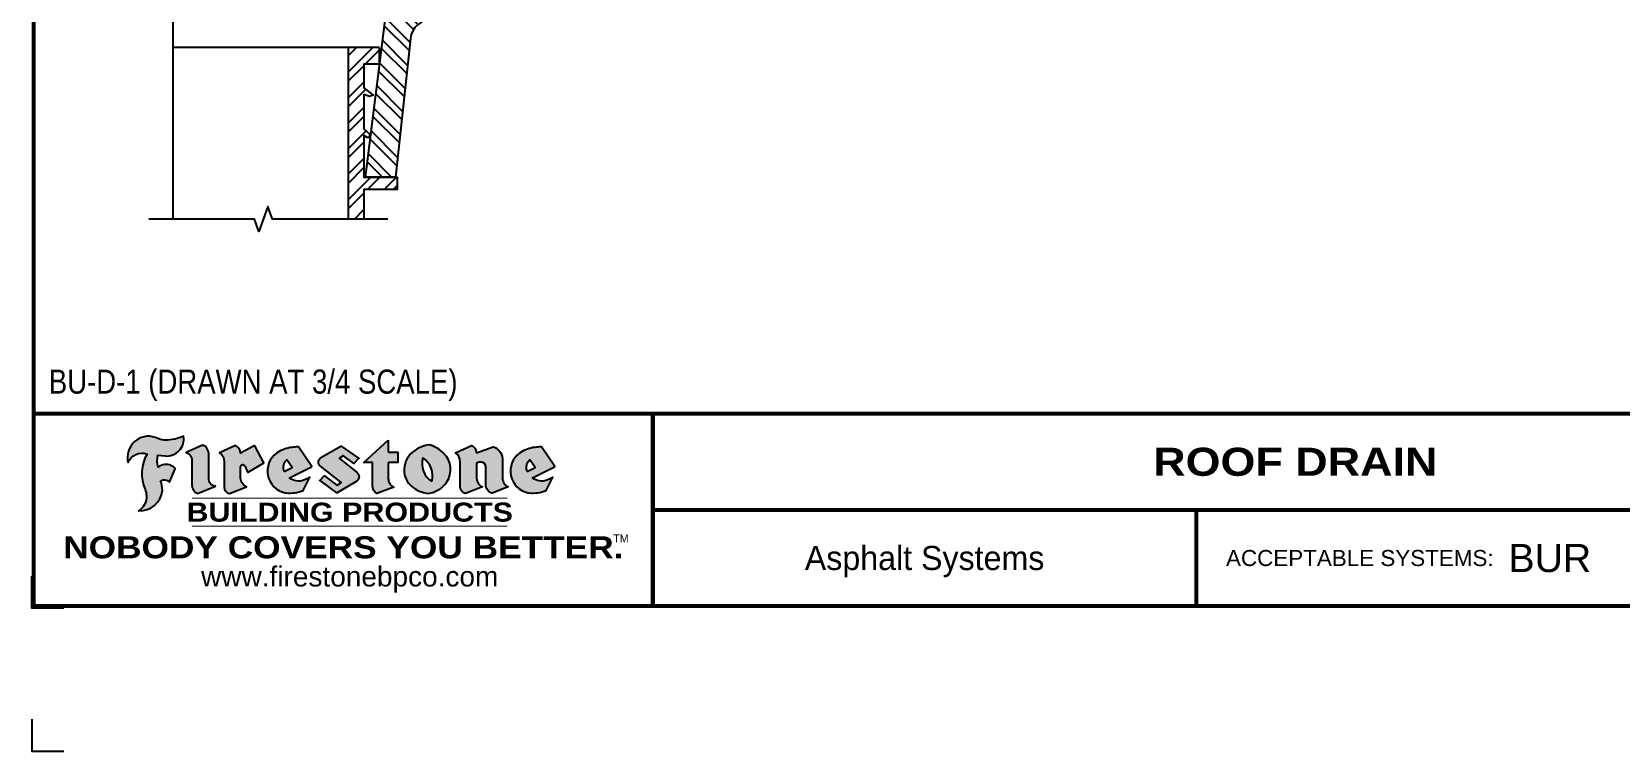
# Model space of a CAD drawing. Header units: inches. Extents: x -578 to -558, y -59.7 to -43.
# Drawn here: x -578 to -565.62, y -59.73 to -54.13 of the extents above; entities that cross this region are included whole.
import ezdxf
from ezdxf.enums import TextEntityAlignment as Align

# ---------------------------------------------------------------- set-up
doc = ezdxf.new("R2010")
doc.units = ezdxf.units.IN
doc.header["$MEASUREMENT"] = 0
doc.layers.get('0').update_dxf_attribs({"linetype": 'CONTINUOUS'})
doc.layers.get('DEFPOINTS').update_dxf_attribs({"linetype": 'CONTINUOUS'})
for name, color, linetype in [('FSBP-ACCESSORY-OTHER', 7, 'CONTINUOUS'), ('FSBP-INSULATION', 7, 'CONTINUOUS'), ('FSBP-TTLB', 7, 'CONTINUOUS'), ('FSBP-TTLB-BORDER', 7, 'CONTINUOUS'), ('FSBP-TTLB-TEXT', 7, 'CONTINUOUS')]:
    doc.layers.add(name, color=color, linetype=linetype)
doc.styles.add('ARIAL', font='arial.ttf')
doc.styles.add('ARIAL_BOLD', font='')
doc.styles.add('ARIAL_NAR', font='ARIALN.TTF')
doc.styles.add('BANKGOTHIC', font='bgothm.ttf')
doc.styles.get('ARIAL_BOLD').set_extended_font_data('Arial Black')

# ---------------------------------------------------------------- blocks, each defined once
blk = doc.blocks.new('TTLB-ASPHALT_1')
at = {"layer": 'FSBP-TTLB-TEXT'}
h = blk.add_hatch(color=1, dxfattribs=at)
edge = h.paths.add_edge_path()
edge.add_arc((1.037309769669577, -0.1982514792917272), 0.1319107607348553, 264.0410451462098, 370.3106169565175)
edge.add_arc((1.027551646585692, 0.1214293576525733), 0.3273056962876235, 270.05058356628535, 295.23459397187514, ccw=False)
edge.add_arc((1.022801957313334, -0.06680179986895496), 0.1391656561713503, 249.3281275763668, 272.0749124149863, ccw=False)
edge.add_line((0.9736743133014443, -0.1970076156048179), (0.9474927838574558, -0.1852745150568325))
edge.add_arc((0.8939498971398336, -0.3394262635682139), 0.1631857907024099, 70.84590087378872, 194.3325259843273)
edge.add_arc((0.8444260109029358, -0.4259936440910792), 0.1179914261095279, 70.96950098067128, 156.9641407594482, ccw=False)
edge.add_arc((1.153141409296893, -0.4684497516079489), 0.3110405457095052, 150.323113748316, 203.2084295854517)
edge.add_arc((0.7562495500623072, -0.6412608153899839), 0.1218587156617311, 0.8849157075190988, 24.346689398949877, ccw=False)
edge.add_arc((0.749378166569727, -0.6475258110744306), 0.1289731377238325, -58.36655102076742, 3.6216782311386737, ccw=False)
edge.add_arc((0.825669902954445, -0.5792158350996175), 0.1783301886510355, 267.2205474105585, 354.1381621173521)
edge.add_arc((0.7903121048625223, -0.6011409294291781), 0.2127878929608591, 0.9996158580669169, 21.00503380861242)
edge.add_arc((1.018807122639402, -0.5666691048185157), 0.0513639566841585, 40.821177131732725, 125.52727787225791, ccw=False)
edge.add_line((1.057676976260041, -0.5330924682126437), (1.102776947655911, -0.4308018311949837))
edge.add_arc((1.040858222524662, -0.4699705673995993), 0.07326744446031509, 32.31675181867256, 66.31481236598174)
edge.add_arc((1.03226251882532, -0.5063316993097686), 0.1102246948011782, 69.8179132332389, 125.254734720681)
edge.add_arc((1.127708877207283, -0.3689593535312383), 0.1659710644737306, 164.1569669952081, 196.5811013160487, ccw=False)
edge.add_line((0.9680425188342383, -0.3236487780942383), (1.023615334387159, -0.3294494641845773))
h = blk.add_hatch(color=1, dxfattribs=at)
edge = h.paths.add_edge_path()
edge.add_line((1.275239419159561, -0.6223407783464694), (1.415345367376062, -0.5660418822574371))
edge.add_arc((1.421019305783972, -0.5090099247487814), 0.05731350411836947, 181.9717871001989, 264.31851000495806, ccw=False)
edge.add_line((1.363739737527226, -0.5109819325197265), (1.363412352251203, -0.3102363679013962))
edge.add_arc((1.294263659668758, -0.3103491388304036), 0.06914878453844908, 0.0934405599591014, 72.42834396969012)
edge.add_line((1.315139561173908, -0.2444268274366692), (1.186839444240604, -0.3024209471341379))
edge.add_arc((1.175246268095293, -0.3585110609420923), 0.05727567197445628, -0.017399788185912257, 78.322067691347, ccw=False)
edge.add_line((1.232521937428658, -0.3585284546236807), (1.232574268422297, -0.555126496687123))
edge.add_arc((1.305699496415485, -0.5558575689677241), 0.07312888236350451, 179.4272023230205, 245.3845503102953)
h = blk.add_hatch(color=1, dxfattribs=at)
edge = h.paths.add_edge_path()
edge.add_line((2.763460561272041, -0.2072496393923444), (2.763460561272041, -0.2969520779963801))
edge.add_arc((2.765767478062685, -0.2969520779963943), 0.00230691679065842, 179.9999999996471, 269.9999999996471)
edge.add_line((2.765767478062685, -0.2992589947870528), (2.835417693520355, -0.2992589947870528))
edge.add_arc((2.835417693520355, -0.3015659115777538), 0.002306916790701052, 0, 90, ccw=False)
edge.add_line((2.837724610311056, -0.3015659115777538), (2.837724610311056, -0.3790761307453892))
edge.add_arc((2.835417693520355, -0.3790761307453749), 0.002306916790686842, 269.99999999964706, 359.99999999964706, ccw=False)
edge.add_line((2.835417693520355, -0.3813830475360618), (2.765767478062685, -0.3813830475360618))
edge.add_arc((2.765767478062685, -0.3836899643267202), 0.00230691679065842, 90.00000000035294, 180.0000000003529)
edge.add_line((2.763460561272041, -0.3836899643267344), (2.763460561272041, -0.5033995910642801))
edge.add_arc((2.836735953378934, -0.5071368822038522), 0.07337063740681407, 177.0802527808789, 245.3249543133826)
edge.add_line((2.806105814540615, -0.5738080530967267), (2.674529557384915, -0.6226036013049594))
edge.add_arc((2.708610405062075, -0.5642984087917995), 0.0675351734460605, 177.0345319916277, 239.69264280249, ccw=False)
edge.add_line((2.641165668230087, -0.560804539009709), (2.641165668230087, -0.3836899643267344))
edge.add_arc((2.638858751439443, -0.3836899643267202), 0.00230691679065842, 359.9999999996471, 449.999999999647)
edge.add_line((2.638858751439443, -0.3813830475360618), (2.572857950769389, -0.3813830475360618))
edge.add_line((2.572857950769389, -0.3813830475360618), (2.763460561272041, -0.2072496393923444))
h = blk.add_hatch(color=1, dxfattribs=at)
edge = h.paths.add_edge_path(flags=16)
edge.add_arc((2.940363509127394, -0.4847985213681483), 0.1684614578629417, 344.5558804047865, 417.0140046669545)
edge.add_arc((3.194458079644619, -0.3883534532477739), 0.1684614578629416, 164.5558804047865, 237.0140046669546)
edge = h.paths.add_edge_path()
edge.add_arc((3.069375116502187, -0.4399344555144893), 0.1828726885096673, 136.0914512150047, 191.213418978326)
edge.add_arc((3.064939550433394, -0.4318234379590393), 0.18031488047485, 194.0167254156723, 240.666373083186)
edge.add_arc((3.098047041778983, -0.3845058757092517), 0.2378525180183701, 239.2975390661776, 264.2889872773176)
edge.add_arc((3.048844782126224, -0.419023238379296), 0.203760689247156, 277.1986764832035, 326.503572961274)
edge.add_arc((3.077739326803538, -0.434104661646515), 0.1713748657917091, 325.3768876809903, 406.3828327799087)
edge.add_arc((3.011839488065931, -0.4896144380417837), 0.257194564585, 44.2846255351977, 73.82901434867308)
edge.add_arc((3.117152499586979, -0.4983433120546721), 0.2579560664039132, 97.50292863483669, 134.1039137579027)
h = blk.add_hatch(color=1, dxfattribs=at)
edge = h.paths.add_edge_path()
edge.add_line((1.792026821926584, -0.3839679064720229), (1.722158956877934, -0.2518542302253621))
edge.add_arc((1.720119655279632, -0.2529327078887889), 0.002306916790721916, 27.87197133405528, 117.3766794470726)
edge.add_line((1.719058846382097, -0.250884159729182), (1.610638460368705, -0.3070279753467702))
edge.add_arc((1.547088841662969, -0.306102665849437), 0.06355635479880158, 359.165808011073, 425.8793658831422)
edge.add_line((1.573061729235633, -0.2480956029480268), (1.446879247402876, -0.3051325108639702))
edge.add_arc((1.407812067100195, -0.3703571330466247), 0.07602957263902092, -3.441403975725109, 59.07992244284969, ccw=False)
edge.add_line((1.483704536400296, -0.3749210150788969), (1.483704536400296, -0.5723838140635706))
edge.add_arc((1.540537465180449, -0.5682544061150878), 0.05698275005415228, 184.1557352478595, 255.3066498366543)
edge.add_line((1.526084036778343, -0.6233736605654059), (1.657291340682093, -0.570650514527486))
edge.add_arc((1.688298576827208, -0.502139038842401), 0.07520153584805701, 207.5160880841914, 245.649226723163, ccw=False)
edge.add_arc((1.721050197024908, -0.491448816845633), 0.1093332836229113, 179.4823365255141, 204.5537900001094, ccw=False)
edge.add_line((1.611721375809452, -0.4904610114968335), (1.611721375809452, -0.4126404716788983))
edge.add_arc((1.628589765097189, -0.4141592990360436), 0.01693662875851165, 28.356188110622497, 174.8549701683584, ccw=False)
edge.add_arc((1.627340435522399, -0.4197189881350454), 0.02111886817708033, 22.216893572439517, 40.10213956426492, ccw=False)
edge.add_line((1.646891420738257, -0.4117336534413738), (1.666638796144639, -0.4549750258192233))
edge.add_arc((1.668737246926753, -0.4540167099035415), 0.002306916790685597, 204.5451281842828, 299.6323508190067)
edge.add_line((1.669877862091766, -0.4560219186518992), (1.791128135493295, -0.3870515928837648))
edge.add_line((1.791128135493295, -0.3870515928837648), (1.792026821926584, -0.3839679064720229))
h = blk.add_hatch(color=1, dxfattribs=at)
h.paths.add_polyline_path([(2.063388732080512, -0.2583237030618903, 0.02524281661523788), (2.025024361750752, -0.2610532129309178, 0.1213611957758757), (1.901773912052249, -0.3008158885520373, 0.6151668103976068), (1.93274136141747, -0.6099060679591872, 0.05306812109568645), (1.967936229862175, -0.617865745600497, 0.1150932231766138), (2.099126721549737, -0.5994933789882708), (2.151195569562105, -0.4944891916583316, -0.08755405562188731), (2.104230609512001, -0.5187113292177372, -0.265591761123442), (1.992692314386659, -0.5010701623316862), (2.165347897647223, -0.4141184325909109, 0.4518949533370738), (2.166222728871162, -0.4107679608846269)])
h.paths.add_polyline_path([(2.014217313945437, -0.4188965037300676), (1.951113654018855, -0.4515330109460507, -0.3720533890450154), (1.973177450672722, -0.3607130665457561)], flags=16)
h = blk.add_hatch(color=1, dxfattribs=at)
edge = h.paths.add_edge_path()
edge.add_arc((2.260407392426799, -0.3775796671688738), 0.0415245022322573, 123.20805433950699, 232.2027298779723, ccw=False)
edge.add_line((2.237665217914071, -0.3428366421988329), (2.393535971665983, -0.2540943745380986))
edge.add_arc((2.394677353533154, -0.2560991469722467), 0.00230691679074142, 55.64644466176969, 119.65426054492929, ccw=False)
edge.add_line((2.395979141996861, -0.2541946229174954), (2.531809646140459, -0.3470380726374032))
edge.add_arc((2.530468902927936, -0.3489153772789848), 0.00230691679070047, -42.73110123842042, 54.46613537395791, ccw=False)
edge.add_line((2.532163440279987, -0.3504807552658491), (2.498457913851155, -0.3869673252714421))
edge.add_arc((2.496763376499132, -0.385401947284592), 0.002306916790673087, 233.75270768949161, 317.26889876139137, ccw=False)
edge.add_line((2.495399362263356, -0.38726241234572), (2.413849913492982, -0.3274738082119626))
edge.add_arc((2.412485899257177, -0.3293342732731332), 0.002306916790719977, 53.75270768979654, 124.4135619297866)
edge.add_line((2.41118211687575, -0.3274311136421062), (2.382933981293377, -0.346782838468144))
edge.add_arc((2.384237763674776, -0.3486859980991568), 0.002306916790694806, 124.4135619293765, 231.8459020253658)
edge.add_line((2.382812599816248, -0.3505000469010184), (2.519899969301207, -0.4581994452042721))
edge.add_arc((2.494247019847677, -0.4908523236374407), 0.0415245022322573, -55.21225898295228, 51.84590202520451, ccw=False)
edge.add_line((2.517938320565804, -0.5249552055672808), (2.364434947484597, -0.6179520922513717))
edge.add_arc((2.363239601923482, -0.6159790200102009), 0.002306916790727131, 233.2955624372974, 301.2087215702374, ccw=False)
edge.add_line((2.361860787187538, -0.6178285429225383), (2.231266621301074, -0.5204709167214361))
edge.add_arc((2.232647938930654, -0.518623262347532), 0.002306916790697738, 135.5134179846412, 233.2179869199849, ccw=False)
edge.add_line((2.231002150870836, -0.5170067083764565), (2.262839375599356, -0.4845937328397696))
edge.add_arc((2.264485163659231, -0.4862102868108593), 0.002306916790748635, 53.03528399994502, 135.5134179853723, ccw=False)
edge.add_line((2.265872365996302, -0.4843670465239001), (2.361834678328762, -0.5565872257804898))
edge.add_arc((2.363221880665748, -0.55474398549363), 0.00230691679062697, 233.0352840000717, 302.2362632414427)
edge.add_line((2.36445241715569, -0.5566953042850713), (2.39428499383348, -0.5378823484768844))
edge.add_arc((2.393054457343538, -0.5359310296853721), 0.002306916790685158, 302.2362632406162, 412.202729876843)
edge.add_line((2.394468296066179, -0.5341081404551886), (2.234958295420142, -0.4103916733127022))
h = blk.add_hatch(color=1, dxfattribs=at)
edge = h.paths.add_edge_path()
edge.add_line((3.322690228557462, -0.5721896537377091), (3.322690228557462, -0.3749210150788969))
edge.add_arc((3.24679775925739, -0.3703571330465678), 0.076029572638996, 356.5585960242387, 419.0799224428129)
edge.add_line((3.285864939560099, -0.3051325108639702), (3.412047421392799, -0.2480956029480268))
edge.add_arc((3.386074533820164, -0.3061026658494939), 0.06355635479883807, 0.3962622833877276, 65.87936588318718, ccw=False)
edge.add_line((3.449629368605429, -0.3056631084210863), (3.580526418688805, -0.2593848434574539))
edge.add_arc((3.555744121700968, -0.3530904070730259), 0.09692726601172152, 2.366977007666776, 75.18615851992018, ccw=False)
edge.add_line((3.652588689330287, -0.3490873311063041), (3.652588689330287, -0.4883770011386872))
edge.add_arc((3.761877549389567, -0.4914934052703757), 0.1093332836229049, 178.3666365323574, 204.5537900000422)
edge.add_arc((3.729125929191724, -0.502183627267101), 0.07520153584796149, 207.5160880841713, 245.2240541443095)
edge.add_line((3.697611150971852, -0.5704631245385627), (3.572585913552643, -0.6207021253773775))
edge.add_arc((3.595347186007587, -0.5526356419907756), 0.0717713151919874, 180.3328587115751, 251.51018566665869, ccw=False)
edge.add_line((3.523577081955409, -0.5530525936986663), (3.523577081955409, -0.4153032515383615))
edge.add_arc((3.486319529276869, -0.4148773504126382), 0.03725998689428563, 359.3450650296066, 449.0500281941025)
edge.add_arc((3.482769874121715, -0.4419622099033518), 0.06447454900600776, 86.29402372314017, 119.8211331593848)
edge.add_line((3.450707067966732, -0.3860252459975726), (3.450707067966732, -0.4904610114968335))
edge.add_arc((3.560035889182245, -0.4914488168456472), 0.1093332836229753, 179.4823365255069, 204.5537900001023)
edge.add_arc((3.527284268984403, -0.5021390388425004), 0.07520153584796385, 207.5160880841699, 245.6492267231416)
edge.add_line((3.496277032839316, -0.570650514527486), (3.365069728935509, -0.6233736605654059))
edge.add_arc((3.379502486061938, -0.5682868177318028), 0.05694615642555721, 183.9298782390169, 255.318496325343, ccw=False)
h = blk.add_hatch(color=1, dxfattribs=at)
h.paths.add_polyline_path([(3.957695472291277, -0.2583237030618903, 0.02524281661523822), (3.919331101961575, -0.2610532129309178, 0.1085638477195505), (3.807890832595604, -0.2939221658134414, 0.6425897848490651), (3.827048101628293, -0.6099060679591872, 0.05306812109569052), (3.862242970072884, -0.617865745600497, 0.1150932231766133), (3.993433461760503, -0.5994933789882708), (4.045502309772871, -0.4944891916583316, -0.08755405562189084), (3.998537349722767, -0.5187113292177372, -0.2655917611234366), (3.886999054597368, -0.5010701623316862), (4.059654637857989, -0.4141184325909109, 0.4518949533370731), (4.060529469081928, -0.4107679608846269)])
h.paths.add_polyline_path([(3.90852405415626, -0.4188965037300676), (3.845420394229677, -0.4515330109460507, -0.3720533890450147), (3.867484190883488, -0.3607130665457561)], flags=16)
at = {"layer": 'DEFPOINTS', "color": 1}
blk.add_lwpolyline([(0.234375, -1.515625), (-0.015625, -1.515625), (-0.015625, -1.265625)], dxfattribs=at)
at = {"layer": 'DEFPOINTS', "linetype": 'Continuous', "ltscale": 1.75}
blk.add_lwpolyline([(-0.015625, -2.380833333333342), (-0.015625, -2.630833333333342), (0.234375, -2.630833333333342)], dxfattribs=at)
at = {"layer": 'FSBP-TTLB', "const_width": 0.03125}
for points in [[(0, 0), (0, -1.5), (20, -1.5), (20, 0), (0, 0)], [(4.825208527206769, 0), (4.825208527206769, -0.75)], [(4.825208527206769, -0.75), (14.84028770518938, -0.75)], [(4.825208527206769, -0.75), (4.825208527206769, -1.5)]]:
    blk.add_lwpolyline(points, dxfattribs=at)
at = {"layer": 'FSBP-TTLB-BORDER', "const_width": 0.03125}
blk.add_lwpolyline([(20, 0), (20, 13), (0, 13), (0, 0)], dxfattribs=at)
at = {"layer": 'FSBP-TTLB-TEXT', "color": 1}
blk.add_line((0.7358432058323388, -0.379822754145593), (0.7358432058323388, -0.379822754145593), dxfattribs=at)
for points in [[(1.023615323725323, -0.3294494630716969, 0.5000510906601082), (1.167090420776901, -0.1746414942047778, -0.1103304102359608), (1.027840608309816, -0.2058762110801382, -0.09957876667165425), (0.9736743133014443, -0.1970076156048179), (0.9474927838574558, -0.1852745150568325, 0.5978159689075124), (0.7358432058323388, -0.379822754145593, -0.3938834584182213), (0.8828996422548698, -0.3144510229727047, 0.2349406564350952), (0.86727108227484, -0.5910237178633082, -0.1027304183841549), (0.8780937320133262, -0.6393788197974146, -0.2772692352614086), (0.8170223912655956, -0.7573362346216896, 0.3985429150902959), (1.003067614090241, -0.5974286950643517, 0.0875124847930418), (0.9889600163401155, -0.5248671157293501, -0.3874031597924062), (1.057676976260041, -0.5330924682126437), (1.102776947655911, -0.4308018311949837, 0.1494423498871741), (1.07029056398062, -0.4028746979725923, 0.2467195073738216), (0.9686394281704906, -0.4163228904100862, -0.1424285161541127), (0.9680425188342383, -0.3236487780942383), (1.023615334387159, -0.3294494641845773)], [(2.763460561272041, -0.2072496393923444), (2.763460561272041, -0.2969520779963801, 0.4142135623730958), (2.765767478062685, -0.2992589947870528), (2.835417693520355, -0.2992589947870528, -0.414213562373095), (2.837724610311056, -0.3015659115777538), (2.837724610311056, -0.3790761307453892, -0.4142135623730938), (2.835417693520355, -0.3813830475360618), (2.765767478062685, -0.3813830475360618, 0.4142135623730958), (2.763460561272041, -0.3836899643267344), (2.763460561272041, -0.5033995910642801, 0.3068985753588853), (2.806105814540615, -0.5738080530967267), (2.674529557384915, -0.6226036013049594, -0.2804194150632976), (2.641165668230087, -0.560804539009709), (2.641165668230087, -0.3836899643267344, 0.414213562373095), (2.638858751439443, -0.3813830475360618), (2.572857950769389, -0.3813830475360618), (2.763460561272041, -0.2072496393923444)], [(2.166222728871162, -0.4107679608846269), (2.063388732080512, -0.2583237030618903, 0.02524281661523788), (2.025024361750752, -0.2610532129309178, 0.1085638477195265), (1.913584092384895, -0.2939221658134414, 0.6425897848491228), (1.93274136141747, -0.6099060679591872, 0.05306812109568648), (1.967936229862175, -0.617865745600497, 0.1150932231766137), (2.099126721549737, -0.5994933789882708), (2.151195569562105, -0.4944891916583316, -0.0875540556218873), (2.104230609512001, -0.5187113292177372, -0.2655917611234418), (1.992692314386659, -0.5010701623316862), (2.165347897647223, -0.4141184325909109)], [(4.060529469081928, -0.4107679608846269), (3.957695472291277, -0.2583237030618903, 0.02524281661523788), (3.919331101961575, -0.2610532129309178, 0.1085638477195265), (3.807890832595604, -0.2939221658134414, 0.6425897848491228), (3.827048101628293, -0.6099060679591872, 0.05306812109568648), (3.862242970072884, -0.617865745600497, 0.1150932231766137), (3.993433461760503, -0.5994933789882708), (4.045502309772871, -0.4944891916583316, -0.0875540556218873), (3.998537349722767, -0.5187113292177372, -0.2655917611234418), (3.886999054597368, -0.5010701623316862), (4.059654637857989, -0.4141184325909109)], [(4.059654637857989, -0.4141184325909109, 0.4518949533370731), (4.060529469081928, -0.4107679608846269, 0.4518949533370731)]]:
    blk.add_lwpolyline(points, format="xyb", dxfattribs=at)
for points in [[(1.275239419159561, -0.6223407783464694), (1.415345367376062, -0.5660418822574371, -0.3756100036733062), (1.363739737527226, -0.5109819325197265), (1.363412352251203, -0.3102363679013962, 0.3265360292958048), (1.315139561173908, -0.2444268274366692), (1.186839444240604, -0.3024209471341379, -0.3557863980845349), (1.232521937428658, -0.3585284546236807), (1.232574268422297, -0.555126496687123, 0.2960110723418457)], [(2.937624918725987, -0.3131105398334029, 0.2452625673097023), (2.889993533867141, -0.4754966266250307, 0.2064059665179019), (2.976604338974084, -0.5890186876871866, 0.1094800500670344), (3.074378098474654, -0.6211778035979165, 0.2185147641853038), (3.218764944843201, -0.5314757029352819, 0.3689489483072479), (3.195959963110113, -0.3100352223135445, 0.1296305888694145), (3.0834694040758, -0.242595816912754, 0.1610736375384317)], [(1.792026821926584, -0.3839679064720229), (1.722158956877934, -0.2518542302253621, 0.4116839150163434), (1.719058846382097, -0.250884159729182), (1.610638460368705, -0.3070279753467702, 0.2996033003794034), (1.573061729235633, -0.2480956029480268), (1.446879247402876, -0.3051325108639702, -0.2797757560995365), (1.483704536400296, -0.3749210150788969), (1.483704536400296, -0.5723838140635706, 0.320828638474519), (1.526084036778343, -0.6233736605654059), (1.657291340682093, -0.570650514527486, -0.1679398621276611), (1.621603752698661, -0.5368819723450571, -0.1098333365370753), (1.611721375809452, -0.4904610114968335), (1.611721375809452, -0.4126404716788983, -0.743334502655012), (1.64349420176768, -0.4061152228778298, -0.07819791644735608), (1.646891420738257, -0.4117336534413738), (1.666638796144639, -0.4549750258192233, 0.4404648714563479), (1.669877862091766, -0.4560219186518992), (1.791128135493295, -0.3870515928837648)], [(1.951113654018855, -0.4515330109460507), (2.014217313945437, -0.4188965037300676), (1.973177450672722, -0.3607130665457561, 0.3720533890450154)], [(2.234958295420142, -0.4103916733127022, -0.5150044486718882), (2.237665217914071, -0.3428366421988329), (2.393535971665983, -0.2540943745380986, -0.2867822934100265), (2.395979141996861, -0.2541946229174954), (2.531809646140459, -0.3470380726374032, -0.4515027974650387), (2.532163440279987, -0.3504807552658491), (2.498457913851155, -0.3869673252714421, -0.3814439164929681), (2.495399362263356, -0.38726241234572), (2.413849913492982, -0.3274738082119626, 0.3184718635035665), (2.41118211687575, -0.3274311136421062), (2.382933981293377, -0.346782838468144, 0.5064094529656681), (2.382812599816248, -0.3505000469010184), (2.519899969301207, -0.4581994452042721, -0.5043597839115849), (2.517938320565804, -0.5249552055672808), (2.364434947484597, -0.6179520922513717, -0.3053163970316367), (2.361860787187538, -0.6178285429225383), (2.231266621301074, -0.5204709167214361, -0.4541703869768119), (2.231002150870836, -0.5170067083764565), (2.262839375599356, -0.4845937328397696, -0.3762644290664977), (2.265872365996302, -0.4843670465239001), (2.361834678328762, -0.5565872257804898, 0.3114700032088108), (2.36445241715569, -0.5566953042850713), (2.39428499383348, -0.5378823484768844, 0.520381097387146), (2.394468296066179, -0.5341081404551886)], [(3.10274193015772, -0.5296595419651595, 0.3271311138286319), (3.032079658614293, -0.3434924326507627, 0.3271311138286322)], [(3.322690228557462, -0.5721896537377091), (3.322690228557462, -0.3749210150788969, 0.2797757560995341), (3.285864939560099, -0.3051325108639702), (3.412047421392799, -0.2480956029480268, -0.2937618496109166), (3.449629368605429, -0.3056631084210863), (3.580526418688805, -0.2593848434574539, -0.3288760160581939), (3.652588689330287, -0.3490873311063041), (3.652588689330287, -0.4883770011386872, 0.114762897203527), (3.662431105063263, -0.536926560769686, 0.166032965990522), (3.697611150971852, -0.5704631245385627), (3.572585913552643, -0.6207021253773775, -0.3209557512194564), (3.523577081955409, -0.5530525936986663), (3.523577081955409, -0.4153032515383615, 0.4127061514896111), (3.48693727661589, -0.3776224848030694, 0.1473421876160361), (3.450707067966732, -0.3860252459975726), (3.450707067966732, -0.4904610114968335, 0.1098333365370753), (3.460589444855941, -0.5368819723450855, 0.1679398621276611), (3.496277032839316, -0.570650514527486), (3.365069728935509, -0.6233736605654059, -0.3219729545308964), (3.322690228557462, -0.5721896537377091, 29.1476284739)], [(3.845420394229677, -0.4515330109460507), (3.90852405415626, -0.4188965037300676), (3.867484190883488, -0.3607130665457561, 0.3720533890450154)]]:
    blk.add_lwpolyline(points, format="xyb", close=True, dxfattribs=at)
at = {"layer": 'FSBP-TTLB-TEXT'}
for points, const_width in [([(1.233926579809207, -0.6584455781731435), (3.691229482685259, -0.6584455781731577)], 0.0078125), ([(9.061522829276782, -0.75), (9.061522829276782, -1.5)], 0.03125), ([(1.233926579809207, -0.8761560960495984), (3.691229482685259, -0.8761560960495842)], 0.0078125)]:
    blk.add_lwpolyline(points, dxfattribs=dict(at, const_width=const_width))
at = {"layer": 'FSBP-TTLB-TEXT', "color": 1}
for centre, start, end in [((1.789987520328282, -0.3850463841354355), 299.6323508193319, 27.87197133380463), ((2.164310260790558, -0.412058050385383), 296.7304547840455, 34.00233684987403)]:
    blk.add_arc(centre, 0.00230691679068068, start, end, dxfattribs=at)
at = {"layer": 'FSBP-TTLB-TEXT', "lineweight": 18, "style": 'ARIAL_BOLD'}
blk.add_text('BUILDING PRODUCTS', height=0.1484375, dxfattribs=at).set_placement((2.462578031247233, -0.7673008371113639), align=Align.MIDDLE_CENTER)
at = {"layer": 'FSBP-TTLB-TEXT', "color": 1}
for s, height, style, p in [('NOBODY COVERS YOU BETTER.', 0.171875, 'ARIAL_BOLD', (2.412604263603384, -1.041650450587369)), ('TM', 0.0625, 'BANKGOTHIC', (4.576671173373001, -0.9725745042934193))]:
    blk.add_text(s, height=height, dxfattribs=dict(at, style=style)).set_placement(p, align=Align.MIDDLE_CENTER)
at = {"layer": 'FSBP-TTLB-TEXT'}
for s, height, style, p in [('Asphalt Systems', 0.1875, 'BANKGOTHIC', (6.943365678241776, -1.125)), ('www.firestonebpco.com', 0.15625, 'ARIAL', (2.462578031247233, -1.268657306740124))]:
    blk.add_text(s, height=height, dxfattribs=dict(at, style=style)).set_placement(p, align=Align.MIDDLE_CENTER)
at = {"layer": 'FSBP-TTLB-TEXT', "style": 'ARIAL'}
blk.add_text('ACCEPTABLE SYSTEMS:', height=0.125, dxfattribs=at).set_placement((9.292812815915624, -1.125), align=Align.MIDDLE_LEFT)
at = {"layer": 'FSBP-TTLB-TEXT'}
for tag, height, style, p in [('DETAIL_DESCP_LINE_1', 0.21875, 'ARIAL_BOLD', (9.832748116198076, -0.375)), ('ISSUE_REV_DATE', 0.21875, 'ARIAL', (15.84069633627263, -0.7282559425942452)), ('DETAIL_NUMBER', 0.4375, 'ARIAL', (18.42055248367797, -0.8931630692489421))]:
    blk.add_attdef(tag, text='', height=height, dxfattribs=dict(at, style=style)).set_placement(p, align=Align.MIDDLE_CENTER)
at = {"layer": 'FSBP-TTLB-TEXT', "style": 'ARIAL'}
blk.add_attdef('ACCPT_SYSTEMS', text='', height=0.21875, dxfattribs=at).set_placement((11.49438170418193, -1.125), align=Align.MIDDLE_LEFT)

msp = doc.modelspace()

# ---------------------------------------------------------------- hatches: boundary and pattern name
at = {"layer": 'FSBP-ACCESSORY-OTHER'}
h = msp.add_hatch(dxfattribs=at)
h.set_pattern_fill('STEEL', color=9, scale=1.125, angle=90, style=0)
h.set_pattern_definition([(135, (-752.6833864238803, -156.3924171324318), (-0.09943689110435826, -0.09943689110435824), []), (135, (-752.7536989238803, -156.3924171324318), (-0.09943689110435826, -0.09943689110435824), [])])
h.paths.add_polyline_path([(-572.1368448055553, -52.36913805013003), (-572.1368448055553, -52.15026944155514), (-573.1185388732479, -52.46068653805875, -0.0564085489781014), (-573.2840776304208, -52.49313437364967), (-573.5394524443263, -52.51382957242853), (-573.5215952404424, -52.51849394327908), (-573.5508921154424, -52.53451693626769), (-573.5508921154424, -52.55795443626769), (-573.5215952404424, -52.56560689354203), (-573.5508921154424, -52.58162988653064), (-573.5508921154424, -52.60506738653064), (-573.5215952404421, -52.612719843805), (-573.5508921154424, -52.62874283679358), (-573.5508921154421, -52.65218033679358), (-573.5215952404421, -52.65983279406788), (-573.5508921154421, -52.67585578705649), (-573.5508921154421, -52.69929328705649), (-573.5215952404421, -52.70694574433085), (-573.5508921154421, -52.72296873731946), (-573.5508921154421, -52.74640623731946), (-573.5215952404421, -52.75405869459374), (-573.5508921154421, -52.77008168758235), (-573.5508921154421, -52.79351918758235), (-573.5215952404421, -52.80117164485671), (-573.5508921154421, -52.81719463784532), (-573.5508921154421, -52.84063213784532), (-573.5215952404421, -52.84828459511962), (-573.5508921154421, -52.8643075881082), (-573.5508921154421, -52.89060432590833), (-573.7349692800431, -52.89060432590833), (-573.7642661550431, -52.88295186863405), (-573.7349692800431, -52.86692887564544), (-573.7349692800431, -52.84349137564544), (-573.7642661550431, -52.83583891837108), (-573.7349692800431, -52.81981592538247), (-573.7349692800431, -52.79637842538253), (-573.7642661550431, -52.7887259681082), (-573.7349692800431, -52.77270297511959), (-573.7349692800431, -52.74926547511959), (-573.7642661550431, -52.74161301784522), (-573.7349692800431, -52.72559002485664), (-573.7349692800431, -52.70215252485661), (-573.7642661550431, -52.69450006758231), (-573.7349692800431, -52.6784770745937), (-573.7349692800431, -52.6550395745937), (-573.7642661550431, -52.64738711731937), (-573.7349692800431, -52.63136412433076), (-573.7349692800431, -52.60792662433076), (-573.7642661550431, -52.6002741670564), (-573.7349692800431, -52.58425117406782), (-573.7349692800431, -52.56081367406782), (-573.7642661550431, -52.55316121679351), (-573.7349692800433, -52.5371382238049), (-573.7349692800433, -52.52967396881954), (-573.7426815435518, -52.53029895929495, 0.3543972428217717), (-573.8777811590367, -52.69024849535364), (-573.8934254481783, -53.46461763113959, -0.3917099456374057), (-574.0654714619402, -53.60747533926221), (-574.0804334928748, -53.60747533926221, 0.3318360600134056), (-574.2084685929459, -53.71412195910551, -0.3472753179656811), (-574.350913788596, -53.82624046084979), (-575.0828812223605, -53.82502107924495, 0.3779964598761038), (-575.2323101178359, -53.95681993688916), (-575.3963608345281, -55.26011208259484), (-575.1635028699061, -55.26011208259484), (-575.0468439159577, -54.18102256194453, -0.3893932454493969), (-574.8748272586142, -54.03001610345939), (-574.2574522291031, -54.03012520999877, 0.4212451895017848), (-574.114411729526, -53.88366933404993, -0.438690428942089), (-573.9464845536849, -53.72156753592893, 0.3540416658018309), (-573.4388482891063, -53.35803197284187), (-573.3679544069046, -52.89295636494674, -0.291893897422589), (-573.2015048206486, -52.70290003257105)])
h = msp.add_hatch(dxfattribs=at)
h.set_pattern_fill('STEEL', color=9, scale=1.125, style=0)
h.set_pattern_definition([(45, (-652.1833864238802, 72.68118665728106), (-0.09943689110435824, 0.09943689110435826), []), (45, (-652.1833864238802, 72.75149915728106), (-0.09943689110435824, 0.09943689110435826), [])])
h.paths.add_polyline_path([(-575.4096936773569, -54.61699378584282), (-575.3669638302848, -54.63285038706124), (-575.3385622664987, -54.62159724742114), (-575.4111920880921, -54.56533178278073), (-575.4111920880921, -54.38008250974093), (-575.2905434461557, -54.38008250974093), (-575.2905434461557, -54.25022366947826), (-575.5294253867415, -54.25022366947826), (-575.5294253867414, -55.58658760770609), (-575.4095467813861, -55.58658760770609), (-575.4095467813861, -55.35598296530841), (-575.1509639002306, -55.35598296530841), (-575.1509639002306, -55.26011208259484), (-575.4095467813861, -55.26011208259484), (-575.4095467813861, -54.9346730405741), (-575.3838191552613, -54.9511266203715), (-575.3667023626399, -54.9511266203715), (-575.3667023626399, -54.92379266220644), (-575.4096936773569, -54.88385325377021)])

# ---------------------------------------------------------------- linework, layer by layer
for p, q in [((-575.3963608345282, -55.26011208259484), (-575.2323101178359, -53.95681993688916)), ((-575.0468439159577, -54.18102256194453), (-575.1635028699061, -55.26011208259484)), ((-575.1635028699061, -55.26011208259484), (-575.3963608345282, -55.26011208259484))]:
    msp.add_line(p, q, dxfattribs=at)
at = {"layer": 'FSBP-ACCESSORY-OTHER', "linetype": 'Continuous'}
msp.add_line((-575.5294253867414, -55.58658760770609), (-575.5294253867415, -54.25022366947826), dxfattribs=at)
msp.add_lwpolyline([(-575.2905434461557, -54.25022366947826), (-575.2905434461557, -54.38008250974093), (-575.4111920880921, -54.38008250974093), (-575.4111920880921, -54.5653317827807), (-575.3385622664987, -54.62159724742114), (-575.3669638302848, -54.63285038706121), (-575.4096936773569, -54.61699378584282), (-575.4096936773569, -54.88385325377021), (-575.3667023626399, -54.92379266220638), (-575.3667023626399, -54.9511266203715), (-575.3838191552613, -54.9511266203715), (-575.4095467813861, -54.93467304057407), (-575.4095467813861, -55.26011208259484), (-575.1509639002306, -55.26011208259484), (-575.1509639002306, -55.35598296530839), (-575.4095467813861, -55.35598296530839), (-575.4095467813861, -55.58658760770609)], dxfattribs=at)
at = {"layer": 'FSBP-ACCESSORY-OTHER'}
for points in [[(-576.8977496536377, -53.86288662383697, 0), (-576.8977496536377, -55.58658760770609, 0)], [(-575.2905434461557, -54.25022366947826, 0), (-576.8977890728295, -54.25022366947826, 0)]]:
    msp.add_polyline3d(points, dxfattribs=at)
msp.add_arc((-574.8785859664584, -54.19921270836568), 0.1692383496624493, 88.72738179634545, 173.8297919775394, dxfattribs=at)
at = {"layer": 'FSBP-INSULATION', "linetype": 'Continuous'}
msp.add_lwpolyline([(-575.2220467813861, -55.58658760770609), (-576.1222169350513, -55.58658760770609), (-576.1573731850513, -55.48999660467837), (-576.2276856850513, -55.68317861073382), (-576.2628419350513, -55.58658760770609), (-577.0852496536377, -55.58658760770609)], dxfattribs=at)

# ---------------------------------------------------------------- block references
ref = msp.add_blockref('TTLB-ASPHALT_1', (-577.9827812163483, -57.1036115816886))
ref.add_attrib('DETAIL_DESCP_LINE_1', 'ROOF DRAIN', dxfattribs={"layer": 'FSBP-TTLB-TEXT', "height": 0.21875, "style": 'ARIAL_BOLD'}).set_placement((-568.1500331001502, -57.4786115816886), align=Align.MIDDLE_CENTER)
ref.add_attrib('ACCPT_SYSTEMS', 'BUR', dxfattribs={"layer": 'FSBP-TTLB-TEXT', "height": 0.21875, "style": 'ARIAL'}).set_placement((-566.4883995121663, -58.2286115816886), align=Align.MIDDLE_LEFT)

# ---------------------------------------------------------------- texts
at = {"layer": 'DEFPOINTS', "style": 'ARIAL_NAR'}
msp.add_text('BU-D-1 (DRAWN AT 3/4 SCALE)', height=0.1875, dxfattribs=at).set_placement((-577.8656238622738, -56.85361158168854), align=Align.MIDDLE_LEFT)

doc.saveas('drawing.dxf')
